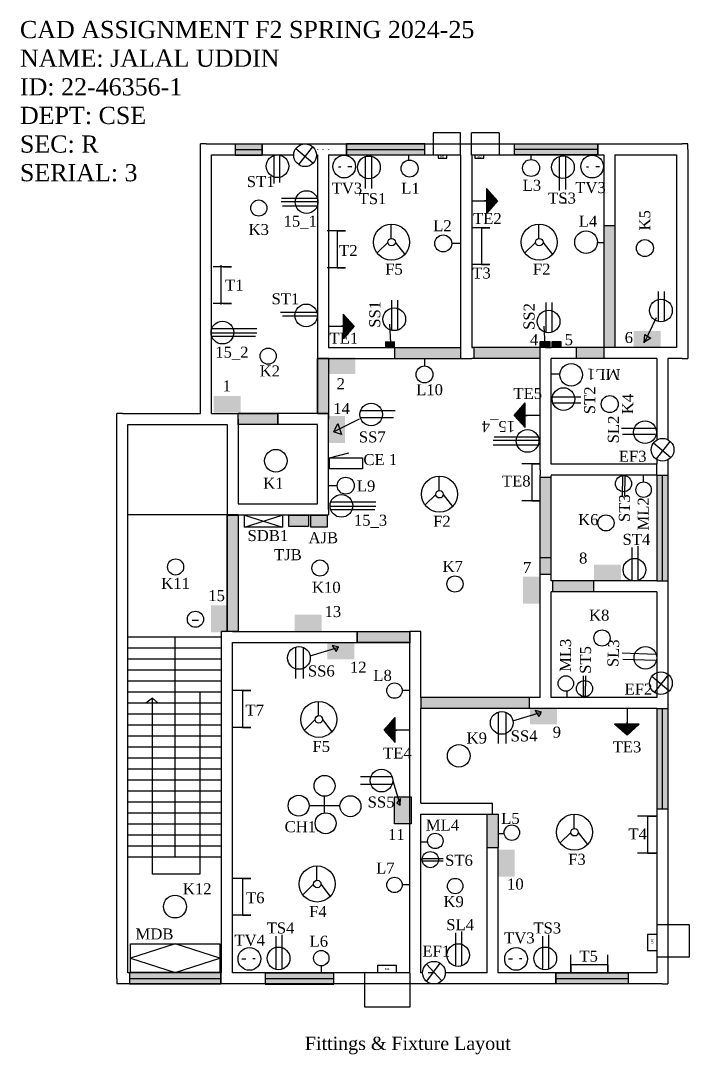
# Model space of a CAD drawing. Header units: inches. Extents: x 781 to 2287, y 288 to 1320.
# Drawn here: x 781 to 1388, y 345 to 1284 of the extents above; entities that cross this region are included whole.
import ezdxf

# ---------------------------------------------------------------- set-up
doc = ezdxf.new("R2010")
doc.units = ezdxf.units.IN
doc.header["$MEASUREMENT"] = 0
doc.linetypes.add('DASHED', pattern=[0.75, 0.5, -0.25])
doc.styles.get("Standard").update_dxf_attribs({"font": 'Arial.ttf'})

msp = doc.modelspace()

# ---------------------------------------------------------------- hatches: boundary and pattern name
h = msp.add_hatch(color=256)
h.set_gradient(color1=(38, 153, 0), color2=(38, 153, 0), tint=0.48)
h.paths.add_polyline_path([(976.03, 1171.83), (976.03, 1166.83), (1000.53, 1166.83), (1000.53, 1171.83)])
h = msp.add_hatch(color=256)
h.set_gradient(color1=(38, 153, 0), color2=(38, 153, 0), tint=0.48)
h.paths.add_polyline_path([(976.03, 1166.83), (976.03, 1161.83), (1000.53, 1161.83), (1000.53, 1166.83)])
h = msp.add_hatch(color=256)
h.set_gradient(color1=(0, 153, 0), color2=(0, 153, 0), tint=0.48)
h.paths.add_polyline_path([(1148.03, 1166.76), (1148.03, 1171.83), (1077.03, 1171.83), (1077.03, 1166.69)])
h = msp.add_hatch(color=256)
h.set_gradient(color1=(0, 153, 0), color2=(0, 153, 0), tint=0.48)
h.paths.add_polyline_path([(1148.03, 1161.83), (1148.03, 1166.76), (1077.03, 1166.69), (1077.03, 1161.83)])
h = msp.add_hatch(color=256)
h.set_gradient(color1=(0, 153, 0), color2=(0, 153, 0), tint=0.48)
h.paths.add_polyline_path([(1305.03, 1167.01), (1305.03, 1171.83), (1229.53, 1171.83), (1229.53, 1167.01)])
h = msp.add_hatch(color=256)
h.set_gradient(color1=(0, 153, 0), color2=(0, 153, 0), tint=0.48)
h.paths.add_polyline_path([(1305.03, 1162.19), (1305.03, 1167.01), (1229.53, 1167.01), (1229.53, 1162.19)])
h = msp.add_hatch(color=256)
h.set_gradient(color1=(51, 51, 51), color2=(133, 133, 133), one_color=1, tint=0.52)
h.paths.add_polyline_path([(1204.03, 1120.19), (1214.03, 1120.19), (1204.03, 1131.19)])
h = msp.add_hatch(color=256)
h.set_gradient(color1=(51, 51, 51), color2=(133, 133, 133), one_color=1, tint=0.52)
h.paths.add_polyline_path([(1214.03, 1120.19), (1204.03, 1120.19), (1204.03, 1108.69)])
h = msp.add_hatch(color=256)
h.set_gradient(color1=(153, 153, 0), color2=(153, 153, 0), tint=0.48)
h.paths.add_polyline_path([(1310.55, 1034.83), (1310.55, 986.83), (1320.55, 986.83), (1320.55, 1034.83), (1320.55, 1097.69), (1310.55, 1097.69)])
h = msp.add_hatch(color=256)
h.set_gradient(color1=(51, 51, 51), color2=(133, 133, 133), one_color=1, tint=0.52)
h.paths.add_polyline_path([(1074.03, 1006.19), (1084.03, 1006.19), (1074.03, 1017.19)])
h = msp.add_hatch(color=256)
h.set_gradient(color1=(51, 51, 51), color2=(133, 133, 133), one_color=1, tint=0.52)
h.paths.add_polyline_path([(1084.03, 1006.19), (1074.03, 1006.19), (1074.03, 994.69)])
h = msp.add_hatch(color=256)
h.set_gradient(color1=(173, 173, 173), color2=(122, 122, 122), one_color=1, tint=0.48)
h.paths.add_polyline_path([(1337.53, 1001.69), (1337.53, 986.69), (1362.03, 986.69), (1362.03, 1001.69)])
h = msp.add_hatch(color=256)
h.set_gradient(color1=(173, 173, 173), color2=(122, 122, 122), one_color=1, tint=0.48)
h.paths.add_polyline_path([(1112.03, 987.19), (1117.03, 987.19), (1121.01, 987.19), (1121.01, 992.54), (1112.03, 992.54)])
h = msp.add_hatch(color=256)
h.set_gradient(color1=(153, 153, 0), color2=(153, 153, 0), tint=0.48)
h.paths.add_polyline_path([(1180.55, 976.89), (1180.55, 986.89), (1120.55, 986.89), (1120.55, 976.89)])
h = msp.add_hatch(color=256)
h.set_gradient(color1=(153, 153, 0), color2=(153, 153, 0), tint=0.52)
h.paths.add_polyline_path([(1192.53, 986.83), (1192.53, 976.83), (1238.55, 976.83), (1252.55, 976.83), (1252.55, 986.83), (1238.55, 986.83)])
h = msp.add_hatch(color=256)
h.set_gradient(color1=(173, 173, 173), color2=(122, 122, 122), one_color=1, tint=0.48)
h.paths.add_polyline_path([(1252.55, 986.83), (1257.55, 986.83), (1261.53, 986.83), (1261.53, 992.19), (1252.55, 992.19)])
h = msp.add_hatch(color=256)
h.set_gradient(color1=(173, 173, 173), color2=(122, 122, 122), one_color=1, tint=0.48)
h.paths.add_polyline_path([(1271.53, 986.83), (1271.53, 992.19), (1263.53, 992.19), (1263.53, 986.83)])
h = msp.add_hatch(color=256)
h.set_gradient(color1=(153, 153, 0), color2=(153, 153, 0), tint=0.52)
h.paths.add_polyline_path([(1292.55, 986.83), (1285.53, 986.83), (1285.53, 976.83), (1292.55, 976.83), (1310.55, 976.83), (1310.55, 986.83)])
h = msp.add_hatch(color=256)
h.set_gradient(color1=(153, 153, 0), color2=(153, 153, 0), tint=0.48)
h.paths.add_polyline_path([(1050.55, 926.83), (1060.55, 926.83), (1060.55, 962.83), (1060.55, 976.89), (1050.55, 976.89), (1050.55, 962.83)])
h = msp.add_hatch(color=256)
h.set_gradient(color1=(173, 173, 173), color2=(122, 122, 122), one_color=1, tint=0.48)
h.paths.add_polyline_path([(1060.55, 977.83), (1060.55, 962.83), (1085.05, 962.83), (1085.05, 977.83)])
h = msp.add_hatch(color=256)
h.set_gradient(color1=(173, 173, 173), color2=(122, 122, 122), one_color=1, tint=0.48)
h.paths.add_polyline_path([(956.53, 942.69), (956.53, 927.69), (981.03, 927.69), (981.03, 942.69)])
h = msp.add_hatch(color=256)
h.set_gradient(color1=(51, 51, 51), color2=(133, 133, 133), one_color=1, tint=0.52)
h.paths.add_polyline_path([(1229.03, 925.19), (1239.03, 925.19), (1239.03, 936.69)])
h = msp.add_hatch(color=256)
h.set_gradient(color1=(153, 153, 0), color2=(153, 153, 0), tint=0.48)
h.paths.add_polyline_path([(978.55, 926.83), (978.55, 921.83), (978.55, 916.83), (1014.55, 916.83), (1014.55, 926.83)])
h = msp.add_hatch(color=256)
h.set_gradient(color1=(173, 173, 173), color2=(122, 122, 122), one_color=1, tint=0.48)
h.paths.add_polyline_path([(1075.53, 924.69), (1060.53, 924.69), (1060.53, 900.19), (1075.53, 900.19)])
h = msp.add_hatch(color=256)
h.set_gradient(color1=(51, 51, 51), color2=(133, 133, 133), one_color=1, tint=0.52)
h.paths.add_polyline_path([(1239.03, 925.19), (1229.03, 925.19), (1239.03, 914.19)])
h = msp.add_hatch(color=256)
h.set_gradient(color1=(153, 153, 0), color2=(153, 153, 0), tint=0.52)
h.paths.add_polyline_path([(1262.55, 822.83), (1262.55, 868.69), (1252.55, 868.69), (1252.55, 822.83), (1252.55, 780.69), (1262.55, 780.69)])
h = msp.add_hatch(color=256)
h.set_gradient(color1=(38, 153, 0), color2=(0, 153, 0), tint=0.52)
h.paths.add_polyline_path([(1358.55, 774.83), (1368.55, 774.83), (1368.55, 870.83), (1358.55, 870.83)])
h = msp.add_hatch(color=256)
h.set_gradient(color1=(153, 153, 0), color2=(153, 153, 0), tint=0.48)
h.paths.add_polyline_path([(968.55, 728.83), (973.55, 728.83), (978.55, 728.83), (978.55, 812.83), (978.55, 834.83), (968.55, 834.83), (968.55, 812.83)])
h = msp.add_hatch(color=256)
h.set_gradient(color1=(153, 153, 0), color2=(153, 153, 0), tint=0.48)
h.paths.add_polyline_path([(1042.53, 824.19), (1042.53, 834.69), (1024.53, 834.69), (1024.53, 824.19)])
h = msp.add_hatch(color=256)
h.set_gradient(color1=(0, 153, 0), color2=(0, 153, 0), tint=0.48)
h.paths.add_polyline_path([(1044.53, 823.69), (1059.53, 823.69), (1059.53, 834.69), (1044.53, 834.69)])
h = msp.add_hatch(color=256)
h.set_gradient(color1=(173, 173, 173), color2=(122, 122, 122), one_color=1, tint=0.48)
h.paths.add_polyline_path([(1301.53, 789.69), (1301.53, 774.69), (1326.03, 774.69), (1326.03, 789.69)])
h = msp.add_hatch(color=256)
h.set_gradient(color1=(173, 173, 173), color2=(122, 122, 122), one_color=1, tint=0.48)
h.paths.add_polyline_path([(1252.03, 778.69), (1237.03, 778.69), (1237.03, 754.19), (1252.03, 754.19)])
h = msp.add_hatch(color=256)
h.set_gradient(color1=(153, 153, 0), color2=(153, 153, 0), tint=0.52)
h.paths.add_polyline_path([(1292.55, 764.83), (1301.53, 764.83), (1301.53, 774.83), (1292.55, 774.83), (1264.03, 774.83), (1264.03, 764.83)])
h = msp.add_hatch(color=256)
h.set_gradient(color1=(173, 173, 173), color2=(122, 122, 122), one_color=1, tint=0.48)
h.paths.add_polyline_path([(969.03, 752.69), (954.03, 752.69), (954.03, 728.19), (969.03, 728.19)])
h = msp.add_hatch(color=256)
h.set_gradient(color1=(173, 173, 173), color2=(122, 122, 122), one_color=1, tint=0.48)
h.paths.add_polyline_path([(1030.03, 744.19), (1030.03, 729.19), (1054.53, 729.19), (1054.53, 744.19)])
h = msp.add_hatch(color=256)
h.set_gradient(color1=(153, 153, 0), color2=(153, 153, 0), tint=0.48)
h.paths.add_polyline_path([(1134.55, 718.83), (1134.53, 728.83), (1086.55, 728.83), (1086.55, 718.83)])
h = msp.add_hatch(color=256)
h.set_gradient(color1=(173, 173, 173), color2=(122, 122, 122), one_color=1, tint=0.48)
h.paths.add_polyline_path([(1059.53, 718.69), (1059.53, 703.69), (1084.03, 703.69), (1084.03, 718.69)])
h = msp.add_hatch(color=256)
h.set_gradient(color1=(153, 153, 0), color2=(153, 153, 0), tint=0.52)
h.paths.add_polyline_path([(1204.55, 658.83), (1243.03, 658.83), (1243.03, 668.83), (1204.55, 668.83), (1144.55, 668.83), (1144.55, 658.83)])
h = msp.add_hatch(color=256)
h.set_gradient(color1=(173, 173, 173), color2=(122, 122, 122), one_color=1, tint=0.48)
h.paths.add_polyline_path([(1243.53, 659.69), (1243.53, 644.69), (1268.03, 644.69), (1268.03, 659.69)])
h = msp.add_hatch(color=256)
h.set_gradient(color1=(76, 153, 0), color2=(38, 153, 0), tint=0.52)
h.paths.add_polyline_path([(1368.55, 658.83), (1358.55, 658.83), (1358.55, 567.83), (1368.55, 567.83)])
h = msp.add_hatch(color=256)
h.set_gradient(color1=(51, 51, 51), color2=(133, 133, 133), one_color=1, tint=0.52)
h.paths.add_polyline_path([(1111.03, 639.19), (1121.03, 639.19), (1121.03, 650.69)])
h = msp.add_hatch(color=256)
h.set_gradient(color1=(51, 51, 51), color2=(133, 133, 133), one_color=1, tint=0.52)
h.paths.add_polyline_path([(1121.03, 639.19), (1111.03, 639.19), (1121.03, 628.19)])
h = msp.add_hatch(color=256)
h.set_gradient(color1=(51, 51, 51), color2=(133, 133, 133), one_color=1, tint=0.52)
h.paths.add_polyline_path([(1331.53, 634.69), (1331.53, 644.69), (1320.03, 644.69)])
h = msp.add_hatch(color=256)
h.set_gradient(color1=(51, 51, 51), color2=(133, 133, 133), one_color=1, tint=0.52)
h.paths.add_polyline_path([(1331.53, 644.69), (1331.53, 634.69), (1342.53, 644.69)])
h = msp.add_hatch(color=256)
h.set_gradient(color1=(173, 173, 173), color2=(122, 122, 122), one_color=1, tint=0.48)
h.paths.add_polyline_path([(1135.53, 578.69), (1120.53, 578.69), (1120.53, 554.19), (1135.53, 554.19)])
h = msp.add_hatch(color=256)
h.set_gradient(color1=(153, 153, 0), color2=(153, 153, 0), tint=0.52)
h.paths.add_polyline_path([(1204.55, 532.83), (1214.55, 532.83), (1214.53, 562.83), (1209.55, 562.83), (1204.55, 562.83)])
h = msp.add_hatch(color=256)
h.set_gradient(color1=(173, 173, 173), color2=(122, 122, 122), one_color=1, tint=0.48)
h.paths.add_polyline_path([(1229.53, 530.69), (1214.53, 530.69), (1214.53, 506.19), (1229.53, 506.19)])
h = msp.add_hatch(color=256)
h.set_gradient(color1=(38, 153, 0), color2=(38, 153, 0), tint=0.48)
h.paths.add_polyline_path([(963.03, 413.83), (963.03, 418.83), (880.03, 418.83), (880.03, 413.83)])
h = msp.add_hatch(color=256)
h.set_gradient(color1=(38, 153, 0), color2=(38, 153, 0), tint=0.48)
h.paths.add_polyline_path([(880.03, 413.83), (880.03, 408.83), (963.03, 408.83), (963.03, 413.83)])
h = msp.add_hatch(color=256)
h.set_gradient(color1=(38, 153, 0), color2=(38, 153, 0), tint=0.48)
h.paths.add_polyline_path([(1003.03, 418.69), (1003.03, 408.83), (1065.53, 408.83), (1065.53, 418.69)])
h = msp.add_hatch(color=256)
h.set_gradient(color1=(76, 153, 0), color2=(38, 153, 0), tint=0.52)
h.paths.add_polyline_path([(1267.03, 418.83), (1267.03, 408.83), (1332.53, 408.83), (1332.53, 418.83)])

# ---------------------------------------------------------------- linework, layer by layer
at = {"linetype": 'DASHED'}
for p, q in [((1180.53, 1181.69), (1155.53, 1181.69)), ((1155.53, 1181.69), (1155.53, 1161.69)), ((1180.53, 1161.69), (1180.53, 1181.69)), ((1190.53, 1161.69), (1190.53, 1181.69)), ((1215.53, 1181.69), (1190.53, 1181.69)), ((1215.53, 1181.69), (1215.53, 1161.69)), ((1050.55, 1166.89), (1050.55, 1166.83)), ((1055.55, 1166.89), (1055.55, 1166.83)), ((1060.55, 1166.89), (1060.55, 1166.83)), ((1060.55, 1161.83), (1060.55, 986.89)), ((868.55, 839.83), (868.55, 921.83)), ((1363.55, 875.83), (1363.55, 875.83)), ((1086.55, 728.83), (1086.55, 718.83)), ((1144.55, 668.83), (1144.55, 723.83)), ((1144.55, 572.83), (1144.55, 658.83)), ((1358.53, 462.69), (1388.03, 462.69)), ((1388.03, 462.69), (1388.03, 433.19)), ((1388.03, 433.19), (1358.53, 433.19)), ((1093.53, 387.69), (1093.53, 418.69)), ((1134.53, 418.69), (1134.53, 387.69)), ((1134.53, 387.69), (1093.53, 387.69))]:
    msp.add_line(p, q, dxfattribs=at)
for p, q in [((944.55, 1166.83), (944.55, 1171.83)), ((949.55, 1171.83), (944.55, 1171.83)), ((944.55, 926.83), (944.55, 1166.83)), ((949.55, 1171.83), (973.55, 1171.83)), ((973.55, 1171.83), (1055.55, 1171.83)), ((976.03, 1171.83), (976.03, 1161.83)), ((976.03, 1171.83), (976.03, 1161.83)), ((976.03, 1166.83), (1000.53, 1166.83)), ((976.03, 1166.83), (1000.53, 1166.83)), ((1000.53, 1172.19), (1000.53, 1162.19)), ((1000.53, 1162.19), (1000.53, 1171.83)), ((1031.03, 1167.69), (1046.53, 1154.69)), ((1046.03, 1169.19), (1033.53, 1153.19)), ((1055.55, 1171.83), (1185.55, 1171.83)), ((1077.03, 1161.69), (1077.03, 1171.83)), ((1148.03, 1171.83), (1077.03, 1171.83)), ((1077.03, 1171.83), (1077.03, 1161.69)), ((1077.03, 1166.69), (1148.03, 1166.76)), ((1077.03, 1166.69), (1148.03, 1166.76)), ((1148.03, 1161.83), (1148.03, 1171.83)), ((1148.03, 1166.76), (1148.03, 1171.83)), ((1148.03, 1161.83), (1148.03, 1171.83)), ((1185.55, 1171.83), (1315.55, 1171.83)), ((1229.53, 1162.19), (1229.53, 1171.83)), ((1229.53, 1167.01), (1305.03, 1167.01)), ((1229.53, 1167.01), (1305.03, 1167.01)), ((1229.53, 1162.19), (1229.53, 1167.01)), ((1305.03, 1171.83), (1305.03, 1162.19)), ((1305.03, 1162.19), (1305.03, 1171.83)), ((1315.55, 1171.83), (1381.55, 1171.83)), ((1386.55, 1171.83), (1381.55, 1171.83)), ((1386.55, 1166.83), (1386.55, 1171.83)), ((1386.55, 1166.83), (1386.55, 981.83)), ((954.55, 1161.83), (973.55, 1161.83)), ((954.55, 926.83), (954.55, 1161.83)), ((973.55, 1161.83), (1029.04, 1161.83)), ((976.03, 1161.69), (1000.53, 1161.69)), ((1011.03, 1161.69), (1011.03, 1135.69)), ((1016.03, 1161.69), (1016.03, 1136.69)), ((1049.63, 1161.83), (1050.55, 1161.83)), ((1050.55, 1161.83), (1050.55, 962.83)), ((1050.55, 1161.83), (1050.55, 981.89)), ((1060.55, 1161.83), (1180.55, 1161.83)), ((1060.55, 1161.83), (1060.55, 986.89)), ((1077.03, 1161.69), (1148.03, 1161.83)), ((1094.03, 1160.69), (1094.03, 1131.19)), ((1099.53, 1160.19), (1099.53, 1131.19)), ((1133.53, 1157.19), (1133.53, 1161.69)), ((1160.03, 1161.69), (1160.03, 1158.69)), ((1160.03, 1158.69), (1168.03, 1158.69)), ((1168.03, 1158.69), (1168.03, 1161.69)), ((1180.55, 1161.83), (1180.55, 976.83)), ((1190.55, 1161.83), (1310.55, 1161.83)), ((1190.55, 1161.83), (1190.55, 986.83)), ((1193.53, 1161.79), (1193.53, 1158.79)), ((1193.53, 1158.79), (1201.53, 1158.79)), ((1201.53, 1158.79), (1201.53, 1161.79)), ((1229.53, 1162.19), (1305.03, 1162.19)), ((1244.53, 1157.69), (1244.53, 1162.19)), ((1270.08, 1159.86), (1270.08, 1129.36)), ((1275.58, 1159.86), (1275.58, 1130.36)), ((1310.55, 1161.83), (1310.55, 1034.83)), ((1320.55, 1161.83), (1376.55, 1161.83)), ((1320.55, 1161.83), (1320.55, 1034.83)), ((1376.55, 1161.83), (1376.55, 986.83)), ((1069.68, 1150.98), (1071.68, 1150.98)), ((1081.68, 1150.98), (1078.18, 1150.98)), ((1294.68, 1150.96), (1296.68, 1150.96)), ((1306.68, 1150.96), (1303.18, 1150.96)), ((1214.03, 1120.19), (1204.03, 1131.19)), ((1204.03, 1131.19), (1204.03, 1108.69)), ((1050.55, 1119.29), (1017.53, 1119.29)), ((1050.55, 1122.29), (1018.03, 1122.29)), ((1190.53, 1120.19), (1214.03, 1120.19)), ((1214.03, 1120.19), (1202.28, 1120.19)), ((1214.03, 1120.19), (1204.03, 1108.69)), ((1271.7, 1118.11), (1276.7, 1118.11)), ((1050.55, 1115.29), (1019.03, 1115.29)), ((1117.51, 1085.64), (1117.51, 1098.65)), ((1251.51, 1085.64), (1251.51, 1098.65)), ((1076.03, 1092.69), (1059.53, 1092.69)), ((1068.53, 1092.69), (1068.53, 1059.19)), ((1068.53, 1092.69), (1076.03, 1092.69)), ((1207.03, 1095.69), (1190.53, 1095.69)), ((1199.53, 1095.69), (1199.53, 1062.19)), ((1199.53, 1095.69), (1207.03, 1095.69)), ((1310.53, 1097.69), (1320.55, 1097.69)), ((1114.63, 1082.39), (1104.87, 1072.82)), ((1121.14, 1082.39), (1129.76, 1071.29)), ((1173.03, 1081.69), (1181.03, 1081.69)), ((1248.63, 1082.39), (1238.87, 1072.82)), ((1255.14, 1082.39), (1263.76, 1071.29)), ((1304.03, 1082.19), (1311.03, 1082.19)), ((963.03, 1061.69), (963.03, 1025.94)), ((1207.03, 1062.19), (1190.53, 1062.19)), ((1199.53, 1062.19), (1199.53, 1062.19)), ((1199.53, 1062.19), (1207.03, 1062.19)), ((972.53, 1060.19), (956.03, 1060.19)), ((965.03, 1060.19), (972.53, 1060.19)), ((1076.03, 1059.19), (1059.53, 1059.19)), ((1068.53, 1059.19), (1068.53, 1059.19)), ((1068.53, 1059.19), (1076.03, 1059.19)), ((1310.55, 1034.83), (1310.55, 986.83)), ((1310.55, 1034.83), (1310.55, 986.83)), ((1320.55, 1034.83), (1320.55, 986.83)), ((1320.55, 1034.83), (1320.55, 986.83)), ((1360.13, 1010.42), (1360.13, 1037.79)), ((1365.63, 1011.29), (1365.63, 1037.79)), ((972.53, 1026.69), (956.03, 1026.69)), ((965.03, 1026.69), (965.03, 1026.69)), ((965.03, 1026.69), (972.53, 1026.69)), ((1118.13, 1002.42), (1118.13, 1029.79)), ((1123.63, 1003.29), (1123.63, 1029.79)), ((1258.13, 1000.42), (1258.13, 1027.79)), ((1263.63, 1001.29), (1263.63, 1027.79)), ((1049.55, 1018.69), (1017.03, 1018.69)), ((1050.55, 1015.19), (1019.03, 1015.19)), ((1084.03, 1006.19), (1074.03, 1017.19)), ((1074.03, 1017.19), (1074.03, 994.69)), ((1060.53, 1006.19), (1084.03, 1006.19)), ((1084.03, 1006.19), (1072.28, 1006.19)), ((1084.03, 1006.19), (1074.03, 994.69)), ((1116.03, 1008.19), (1117.03, 991.19)), ((1256.03, 1006.19), (1257.03, 989.19)), ((1358.03, 1013.69), (1347.03, 991.19)), ((954.53, 1004.08), (995.53, 1004.08)), ((954.53, 1000.08), (995.53, 1000.08)), ((954.53, 997.08), (994.53, 997.08)), ((1347.03, 991.19), (1347.53, 998.69)), ((1347.53, 998.69), (1353.03, 995.19)), ((1060.55, 986.89), (1120.55, 986.89)), ((1119.03, 990.69), (1115.03, 990.69)), ((1115.03, 990.69), (1117.03, 988.69)), ((1117.03, 991.19), (1117.03, 988.69)), ((1117.03, 988.69), (1119.03, 990.69)), ((1120.55, 986.89), (1120.55, 976.89)), ((1120.55, 986.89), (1180.55, 986.89)), ((1190.55, 986.89), (1191.53, 986.89)), ((1238.55, 986.83), (1190.55, 986.83)), ((1192.53, 986.83), (1192.53, 976.83)), ((1257.55, 986.83), (1238.55, 986.83)), ((1252.55, 986.83), (1252.55, 992.19)), ((1252.55, 992.19), (1261.53, 992.19)), ((1252.55, 976.83), (1252.55, 986.83)), ((1258.03, 991.19), (1255.03, 991.19)), ((1255.03, 991.19), (1257.03, 989.19)), ((1257.03, 989.19), (1258.03, 991.19)), ((1257.55, 986.83), (1262.55, 986.83)), ((1261.53, 992.19), (1261.53, 986.83)), ((1292.55, 986.83), (1262.55, 986.83)), ((1263.53, 986.83), (1263.53, 992.19)), ((1263.53, 992.19), (1271.53, 992.19)), ((1265.53, 986.83), (1265.53, 986.69)), ((1271.53, 992.19), (1271.53, 986.83)), ((1285.53, 976.83), (1285.53, 986.83)), ((1363.55, 986.83), (1292.55, 986.83)), ((1310.55, 986.83), (1310.55, 976.69)), ((1353.03, 995.19), (1347.03, 991.69)), ((1376.55, 986.83), (1363.55, 986.83)), ((1060.55, 976.89), (1050.53, 976.89)), ((1050.53, 976.89), (1060.55, 976.89)), ((1050.55, 926.83), (1050.53, 976.89)), ((1060.55, 976.89), (1060.55, 962.83)), ((1060.55, 976.89), (1120.55, 976.89)), ((1060.55, 976.89), (1060.55, 926.83)), ((1120.55, 976.89), (1180.55, 976.89)), ((1148.03, 970.19), (1148.03, 977.19)), ((1180.55, 976.83), (1190.55, 976.83)), ((1238.55, 976.83), (1190.55, 976.83)), ((1252.55, 976.83), (1238.55, 976.83)), ((1252.55, 875.83), (1252.55, 976.83)), ((1292.55, 976.83), (1262.53, 976.83)), ((1262.55, 880.83), (1262.55, 976.83)), ((1358.55, 976.83), (1292.55, 976.83)), ((1358.55, 976.83), (1358.55, 902.83)), ((1381.55, 976.83), (1368.55, 976.83)), ((1368.55, 976.83), (1368.55, 903.14)), ((1381.55, 976.83), (1386.55, 976.83)), ((1386.55, 981.83), (1386.55, 976.83)), ((1050.55, 962.83), (1050.55, 926.83)), ((1060.55, 962.83), (1060.55, 921.83)), ((1270.53, 962.69), (1262.53, 962.69)), ((1264.63, 942.19), (1289.53, 942.19)), ((1089.53, 929.69), (1121.03, 929.69)), ((1229.03, 925.19), (1239.03, 936.69)), ((1239.03, 914.19), (1239.03, 936.69)), ((1264.63, 936.69), (1289.53, 936.69)), ((868.55, 921.83), (868.55, 926.83)), ((873.55, 926.83), (868.55, 926.83)), ((868.55, 839.83), (868.55, 921.83)), ((873.55, 926.83), (944.55, 926.83)), ((954.55, 926.83), (973.55, 926.83)), ((973.55, 926.83), (978.55, 926.83)), ((978.53, 916.83), (978.55, 926.83)), ((978.55, 921.83), (978.55, 926.83)), ((1014.55, 926.83), (978.55, 926.83)), ((978.55, 926.83), (1014.55, 926.83)), ((978.55, 921.83), (978.55, 844.83)), ((1050.55, 926.83), (1014.55, 926.83)), ((1014.55, 916.83), (1014.55, 926.83)), ((1014.55, 926.83), (1014.55, 916.83)), ((1050.55, 926.83), (1060.55, 926.83)), ((1060.55, 926.83), (1050.55, 926.83)), ((1060.55, 921.83), (1060.55, 926.83)), ((1060.55, 839.83), (1060.55, 921.83)), ((1088.53, 921.69), (1065.53, 910.19)), ((1089.53, 923.19), (1119.53, 923.19)), ((1252.53, 925.19), (1229.03, 925.19)), ((1229.03, 925.19), (1240.78, 925.19)), ((1229.03, 925.19), (1239.03, 914.19)), ((878.55, 839.83), (878.55, 916.83)), ((878.55, 916.83), (949.55, 916.83)), ((949.55, 916.83), (968.55, 916.83)), ((968.55, 916.83), (968.55, 812.83)), ((1014.55, 916.83), (978.53, 916.83)), ((1014.55, 916.83), (978.53, 916.83)), ((1050.55, 916.83), (1014.55, 916.83)), ((1050.55, 844.83), (1050.55, 916.83)), ((1065.53, 910.19), (1069.03, 917.69)), ((1069.03, 917.69), (1072.53, 907.69)), ((1357.03, 913.29), (1326.53, 913.29)), ((1072.53, 907.69), (1065.03, 910.19)), ((1251.05, 902.29), (1210.05, 902.29)), ((1251.05, 905.29), (1211.05, 905.29)), ((1357.03, 907.79), (1327.53, 907.79)), ((1370.53, 901.69), (1358.03, 885.69)), ((1251.05, 898.29), (1210.05, 898.29)), ((1355.53, 900.19), (1371.03, 887.19)), ((1061.53, 886.69), (1079.03, 891.19)), ((1358.55, 886.35), (1358.55, 880.83)), ((1368.55, 884.83), (1368.55, 875.83)), ((1252.53, 881.19), (1236.03, 881.19)), ((1245.03, 881.19), (1245.03, 847.69)), ((1245.03, 881.19), (1252.53, 881.19)), ((1252.55, 875.83), (1252.55, 870.83)), ((1358.55, 880.83), (1262.55, 880.83)), ((1358.53, 871.19), (1358.53, 880.69)), ((1368.55, 875.83), (1368.55, 769.83)), ((1161.01, 856.64), (1161.01, 869.65)), ((1252.55, 822.83), (1252.55, 870.83)), ((1262.53, 868.69), (1252.55, 868.69)), ((1358.55, 870.83), (1262.53, 870.83)), ((1262.55, 822.83), (1262.55, 870.69)), ((1327.41, 870.2), (1327.24, 851.7)), ((1329.41, 870.18), (1329.24, 851.69)), ((1346.53, 864.69), (1346.53, 870.69)), ((1358.55, 870.83), (1358.55, 774.83)), ((1358.55, 870.83), (1368.53, 870.83)), ((1363.54, 870.83), (1363.54, 774.83)), ((1068.53, 861.19), (1060.53, 861.19)), ((1062.53, 846.69), (1103.53, 846.69)), ((1158.13, 853.39), (1148.37, 843.82)), ((1164.64, 853.39), (1173.26, 842.29)), ((1252.53, 847.69), (1236.03, 847.69)), ((1245.03, 847.69), (1245.03, 847.69)), ((1245.03, 847.69), (1252.53, 847.69)), ((868.55, 723.83), (868.55, 839.83)), ((878.55, 723.83), (878.55, 839.83)), ((978.55, 844.83), (1050.55, 844.83)), ((1060.55, 839.83), (1060.52, 834.83)), ((1062.53, 842.69), (1103.53, 842.69)), ((1062.53, 839.69), (1102.53, 839.69)), ((978.55, 834.83), (878.53, 834.83)), ((968.55, 728.83), (968.55, 834.69)), ((968.55, 834.69), (978.53, 834.69)), ((978.55, 834.83), (1055.55, 834.83)), ((978.55, 834.83), (978.55, 812.83)), ((978.55, 834.83), (978.55, 728.83)), ((984.53, 834.69), (1019.03, 823.69)), ((984.53, 823.69), (1018.53, 834.69)), ((1055.55, 834.83), (1060.52, 834.83)), ((1252.55, 668.83), (1252.55, 822.83)), ((1262.55, 774.83), (1262.55, 822.83)), ((968.55, 812.83), (968.55, 728.83)), ((978.55, 812.83), (978.55, 728.83)), ((1336.06, 775.79), (1336.06, 805.29)), ((1341.56, 775.79), (1341.56, 806.29)), ((1262.53, 795.69), (1252.53, 795.69)), ((1262.53, 780.69), (1252.53, 780.69)), ((1292.55, 774.83), (1262.55, 774.83)), ((1264.03, 774.83), (1264.03, 764.83)), ((1358.55, 774.83), (1292.55, 774.83)), ((1301.53, 764.83), (1301.53, 774.83)), ((1358.55, 774.83), (1368.53, 774.83)), ((1262.55, 668.83), (1262.55, 764.83)), ((1292.55, 764.83), (1262.55, 764.83)), ((1358.55, 764.83), (1292.55, 764.83)), ((1358.55, 764.83), (1358.55, 668.83)), ((1368.55, 769.83), (1368.55, 663.83)), ((937.03, 739.19), (942.53, 739.19)), ((868.55, 413.83), (868.55, 723.83)), ((878.55, 418.83), (878.55, 723.83)), ((963.55, 723.83), (878.55, 723.83)), ((878.55, 723.83), (878.55, 723.83)), ((878.55, 723.83), (878.55, 723.83)), ((878.55, 723.83), (878.55, 723.83)), ((921.05, 723.83), (921.05, 523.83)), ((973.55, 728.83), (963.55, 728.83)), ((963.55, 723.83), (963.55, 728.83)), ((963.55, 418.83), (963.55, 723.83)), ((978.55, 728.83), (968.55, 728.83)), ((973.55, 728.83), (1086.55, 728.83)), ((1086.55, 728.83), (1134.53, 728.83)), ((1086.55, 728.83), (1134.53, 728.83)), ((1086.55, 718.83), (1086.55, 728.83)), ((1144.55, 728.83), (1134.53, 728.83)), ((1134.55, 718.83), (1134.53, 728.83)), ((1134.53, 728.83), (1134.55, 718.83)), ((1144.55, 723.83), (1144.55, 728.83)), ((963.55, 713.83), (878.55, 713.83)), ((973.55, 418.83), (973.55, 718.83)), ((973.55, 718.83), (1086.55, 718.83)), ((1030.53, 714.69), (1030.53, 686.19)), ((1037.53, 714.69), (1037.53, 686.19)), ((1044.03, 706.69), (1070.03, 714.69)), ((1070.03, 714.69), (1064.03, 716.19)), ((1064.03, 716.19), (1067.53, 710.69)), ((1067.53, 710.69), (1069.53, 713.69)), ((1086.55, 718.83), (1135.03, 718.83)), ((1134.55, 718.83), (1086.55, 718.83)), ((1134.55, 418.83), (1134.55, 718.83)), ((1357.51, 707.94), (1327.03, 709.09)), ((963.55, 703.83), (878.55, 703.83)), ((1357.3, 702.44), (1327.82, 703.55)), ((963.55, 693.83), (878.55, 693.83)), ((1291.89, 670.05), (1292.06, 688.55)), ((1293.89, 670.03), (1294.06, 688.53)), ((1354.03, 688.19), (1369.53, 675.19)), ((1369.03, 689.69), (1356.53, 673.69)), ((963.55, 683.83), (878.55, 683.83)), ((963.55, 673.83), (878.55, 673.83)), ((900.78, 668.37), (894.9, 663.8)), ((900.8, 508.46), (900.8, 668.49)), ((900.85, 668.44), (906.04, 663.8)), ((943.98, 673.83), (943.98, 508.46)), ((990.03, 675.19), (973.53, 675.19)), ((982.53, 675.19), (982.53, 641.69)), ((982.53, 675.19), (990.03, 675.19)), ((1127.03, 675.69), (1134.55, 675.69)), ((1204.55, 668.83), (1144.53, 668.83)), ((1144.55, 668.83), (1144.55, 658.83)), ((1252.55, 668.83), (1204.55, 668.83)), ((1243.03, 658.83), (1243.03, 668.83)), ((1358.55, 668.83), (1262.55, 668.83)), ((1276.93, 674.68), (1276.88, 668.69)), ((963.55, 663.83), (878.55, 663.83)), ((1051.51, 652.13), (1051.51, 665.14)), ((1204.55, 658.83), (1144.53, 658.83)), ((1358.55, 658.83), (1204.55, 658.83)), ((1331.53, 658.83), (1331.53, 634.69)), ((1358.55, 658.83), (1358.55, 567.83)), ((1358.55, 658.83), (1368.55, 658.83)), ((1363.55, 658.83), (1363.55, 567.83)), ((1368.55, 663.83), (1368.55, 567.83)), ((963.55, 653.83), (878.55, 653.83)), ((1048.63, 648.88), (1038.87, 639.31)), ((1055.14, 648.88), (1063.76, 637.78)), ((1111.03, 639.19), (1121.03, 650.69)), ((1121.03, 628.19), (1121.03, 650.69)), ((1214.53, 655.69), (1214.53, 627.19)), ((1221.53, 655.69), (1221.53, 627.19)), ((1228.03, 647.69), (1254.03, 655.69)), ((1254.03, 655.69), (1248.03, 657.19)), ((1248.03, 657.19), (1251.53, 651.69)), ((1251.53, 651.69), (1253.53, 654.69)), ((963.55, 643.83), (878.55, 643.83)), ((990.03, 641.69), (973.53, 641.69)), ((982.53, 641.69), (982.53, 641.69)), ((982.53, 641.69), (990.03, 641.69)), ((1134.53, 639.19), (1111.03, 639.19)), ((1111.03, 639.19), (1122.78, 639.19)), ((1111.03, 639.19), (1121.03, 628.19)), ((1331.53, 634.69), (1320.03, 644.69)), ((1342.53, 644.69), (1320.03, 644.69)), ((1331.53, 634.69), (1331.53, 646.44)), ((1331.53, 634.69), (1342.53, 644.69)), ((963.55, 633.83), (878.55, 633.83)), ((963.55, 623.83), (878.55, 623.83)), ((963.55, 613.83), (878.55, 613.83)), ((963.55, 603.83), (878.55, 603.83)), ((963.55, 593.83), (878.55, 593.83)), ((1118.53, 596.79), (1089.53, 596.79)), ((1119.03, 593.19), (1125.53, 571.19)), ((963.55, 583.83), (878.55, 583.83)), ((1118.53, 589.79), (1089.53, 589.79)), ((963.55, 573.83), (878.55, 573.83)), ((1057.03, 570.69), (1057.03, 579.19)), ((1057.03, 570.69), (1057.03, 579.19)), ((1057.03, 570.69), (1057.03, 579.19)), ((1057.03, 564.13), (1057.03, 579.19)), ((1126.03, 577.19), (1122.53, 573.19)), ((1122.53, 573.19), (1125.53, 571.19)), ((1125.53, 571.19), (1126.03, 577.19)), ((1144.55, 572.83), (1209.55, 572.83)), ((1209.55, 562.83), (1209.55, 572.83)), ((963.55, 563.83), (878.55, 563.83)), ((1057.03, 570.69), (1043.03, 570.69)), ((1054.05, 571.33), (1054.05, 571.33)), ((1071.05, 570.69), (1057.03, 570.69)), ((1358.55, 567.83), (1358.55, 418.83)), ((1358.55, 567.83), (1368.55, 567.83)), ((1368.55, 567.83), (1368.55, 413.83)), ((1144.55, 562.83), (1209.55, 562.83)), ((1144.55, 418.83), (1144.55, 562.83)), ((1204.55, 532.83), (1204.55, 562.83)), ((1209.55, 562.83), (1214.53, 562.83)), ((1209.55, 562.83), (1209.55, 562.83)), ((1214.53, 562.83), (1214.55, 532.83)), ((1283.51, 549.64), (1283.51, 562.65)), ((1358.53, 561.19), (1341.03, 561.19)), ((1350.03, 561.19), (1350.03, 527.69)), ((1350.03, 561.19), (1357.53, 561.19)), ((963.55, 553.83), (878.55, 553.83)), ((1220.1, 545.19), (1214.53, 545.19)), ((1280.63, 546.39), (1270.87, 536.82)), ((1287.14, 546.39), (1295.76, 535.29)), ((963.55, 543.83), (878.55, 543.83)), ((1150.53, 537.69), (1144.53, 537.69)), ((963.55, 533.83), (878.55, 533.83)), ((1204.55, 418.83), (1204.55, 532.83)), ((1204.55, 532.83), (1214.55, 532.83)), ((1214.55, 418.83), (1214.55, 532.83)), ((1358.53, 527.69), (1341.03, 527.69)), ((1350.03, 527.69), (1350.03, 527.69)), ((1350.03, 527.69), (1357.53, 527.69)), ((963.55, 523.83), (878.55, 523.83)), ((1146.03, 522.69), (1164.53, 522.69)), ((1146.03, 520.69), (1164.53, 520.69)), ((943.98, 508.46), (900.8, 508.46)), ((1050.01, 502.63), (1050.01, 515.64)), ((990.03, 504.69), (973.53, 504.69)), ((982.53, 504.69), (982.53, 471.19)), ((982.53, 504.69), (990.03, 504.69)), ((1047.13, 499.38), (1037.37, 489.81)), ((1053.64, 499.38), (1062.26, 488.28)), ((1127.53, 499.19), (1134.53, 499.19)), ((990.03, 471.19), (973.53, 471.19)), ((982.53, 471.19), (982.53, 471.19)), ((982.53, 471.19), (990.03, 471.19)), ((1013.13, 422.79), (1013.13, 452.29)), ((1018.63, 422.79), (1018.63, 453.29)), ((1176.09, 425.79), (1176.09, 455.29)), ((1181.59, 425.79), (1181.59, 456.29)), ((1255.13, 422.79), (1255.13, 452.29)), ((1260.63, 422.79), (1260.63, 453.29)), ((1358.53, 453.69), (1350.03, 453.69)), ((1350.03, 453.69), (1350.03, 439.19)), ((921.53, 445.19), (881.03, 432.19)), ((962.03, 432.19), (921.53, 445.19)), ((881.03, 432.19), (921.53, 419.19)), ((921.53, 419.19), (962.03, 432.19)), ((1280.53, 418.69), (1280.53, 435.19)), ((1314.03, 418.69), (1314.03, 435.19)), ((1350.03, 439.19), (1358.53, 439.19)), ((982.03, 431.69), (985.53, 431.69)), ((994.03, 431.69), (992.03, 431.69)), ((1054.03, 425.19), (1054.03, 418.69)), ((1105.53, 418.69), (1105.53, 425.69)), ((1105.53, 425.69), (1122.03, 425.69)), ((1122.03, 425.69), (1122.03, 418.69)), ((1161.72, 427.77), (1149.48, 411.29)), ((1149.53, 426.69), (1163.53, 411.69)), ((1224.03, 431.69), (1227.53, 431.69)), ((1236.03, 431.69), (1234.03, 431.69)), ((1314.03, 426.19), (1280.53, 426.19)), ((1280.53, 426.19), (1280.53, 426.19)), ((1280.53, 426.19), (1280.53, 418.69)), ((1314.03, 426.19), (1314.03, 418.69)), ((868.55, 413.83), (868.55, 408.83)), ((963.55, 418.83), (878.55, 418.83)), ((880.03, 418.83), (880.03, 408.83)), ((880.03, 418.83), (880.03, 408.83)), ((963.03, 418.83), (880.03, 418.83)), ((880.03, 413.83), (963.03, 413.83)), ((880.03, 413.83), (963.03, 413.83)), ((963.03, 418.83), (963.03, 408.83)), ((963.03, 408.83), (963.03, 418.83)), ((1134.55, 418.83), (973.55, 418.83)), ((1003.03, 418.69), (1003.03, 408.69)), ((1065.53, 418.69), (1003.03, 418.69)), ((1003.03, 418.69), (1003.03, 408.69)), ((1065.53, 418.69), (1003.03, 418.69)), ((1003.03, 413.69), (1065.53, 413.69)), ((1065.53, 408.69), (1065.53, 418.69)), ((1065.53, 408.69), (1065.53, 418.69)), ((1146.03, 418.83), (1144.55, 418.83)), ((1156.86, 418.83), (1151.04, 418.83)), ((1204.55, 418.83), (1166.63, 418.83)), ((1358.55, 418.83), (1214.55, 418.83)), ((1267.03, 418.83), (1267.03, 408.83)), ((1267.03, 418.83), (1332.53, 418.83)), ((1267.03, 408.83), (1267.03, 418.83)), ((1267.03, 413.83), (1332.53, 413.83)), ((1332.53, 418.83), (1332.53, 408.83)), ((1332.53, 418.83), (1332.53, 408.83)), ((1368.55, 413.83), (1368.55, 408.83)), ((873.55, 408.83), (868.55, 408.83)), ((973.55, 408.83), (873.55, 408.83)), ((880.03, 408.83), (963.03, 408.83)), ((1139.55, 408.83), (973.55, 408.83)), ((1003.03, 408.69), (1065.53, 408.69)), ((1003.03, 408.69), (1065.53, 408.69)), ((1209.55, 408.83), (1139.55, 408.83)), ((1363.55, 408.83), (1209.55, 408.83)), ((1332.53, 408.83), (1267.03, 408.83)), ((1363.55, 408.83), (1368.55, 408.83))]:
    msp.add_line(p, q)
for points in [[(1061.53, 886.69), (1091.53, 886.69), (1091.53, 876.69), (1061.53, 876.69)], [(984.53, 834.83), (1019.03, 834.83), (1019.03, 823.69), (984.53, 823.69)], [(1024.53, 834.69), (1042.53, 834.69), (1042.53, 824.19), (1024.53, 824.19)], [(1044.53, 834.69), (1059.53, 834.69), (1059.53, 823.69), (1044.53, 823.69)], [(1120.53, 578.69), (1135.53, 578.69), (1135.53, 554.19), (1120.53, 554.19)], [(881.03, 445.19), (962.03, 445.19), (962.03, 419.19), (881.03, 419.19)]]:
    msp.add_lwpolyline(points, close=True)
for centre, radius in [((1039.33, 1161.49), 10.3), ((1014.33, 1151.49), 10.3), ((1074.88, 1151.18), 10.3), ((1097.33, 1150.49), 10.3), ((1134.23, 1149.38), 7.7), ((1244.43, 1149.88), 7.7), ((1273.38, 1150.66), 10.3), ((1299.88, 1151.16), 10.3), ((1040.75, 1118.99), 10.3), ((997.37, 1113.52), 7.33), ((1117.9, 1082.56), 16.37), ((1251.9, 1082.56), 16.37), ((1294.33, 1082.49), 10.3), ((1117.9, 1082.56), 3.39), ((1164.73, 1081.38), 7.7), ((1251.9, 1082.56), 3.39), ((1347.73, 1077.19), 7.7), ((1040.33, 1015.99), 10.3), ((1362.33, 1020.49), 10.3), ((1120.33, 1012.49), 10.3), ((1260.33, 1010.49), 10.3), ((964.33, 1000.38), 10.3), ((1005.87, 979.02), 7.33), ((1147.73, 962.38), 7.7), ((1280.83, 961.99), 10.3), ((1273.83, 939.99), 10.3), ((1315.83, 935.49), 7.7), ((1099.33, 925.99), 10.3), ((1347.83, 909.99), 10.3), ((1241.25, 901.99), 10.3), ((1363.83, 893.99), 10.3), ((1012.83, 883.99), 10.3), ((1076.23, 861.38), 7.7), ((1161.4, 853.56), 16.37), ((1328.35, 863.19), 7.32), ((1346.53, 857.69), 7), ((1161.4, 853.56), 3.39), ((1072.33, 842.99), 10.3), ((1312.37, 827.52), 7.33), ((921.87, 787.52), 7.33), ((1052.87, 786.52), 7.33), ((1338.26, 784.99), 10.3), ((1175.37, 772.02), 7.33), ((939.87, 740.02), 7.33), ((1308.83, 722.99), 7.33), ((1033.83, 704.88), 10.3), ((1348.19, 704.99), 10.3), ((1276, 681.69), 7), ((1362.33, 681.99), 10.3), ((1120.53, 675.19), 7), ((1292.96, 677.04), 7.32), ((1051.9, 649.06), 16.37), ((1051.9, 649.06), 3.39), ((1217.83, 645.88), 10.3), ((1178.83, 615.99), 10.3), ((1108.73, 593.49), 10.3), ((1057.03, 588.69), 9.5), ((1033.53, 570.69), 9.5), ((1080.53, 570.19), 9.5), ((1058.03, 554.69), 9.5), ((1283.9, 546.56), 16.37), ((1157.53, 538.69), 7), ((1227.03, 546.19), 7), ((1283.9, 546.56), 3.39), ((1153.03, 521.69), 7.32), ((1050.4, 499.56), 16.37), ((1050.4, 499.56), 3.39), ((1120.53, 498.69), 7), ((1175.53, 497.69), 7), ((921.33, 478.99), 10.3), ((988.83, 431.49), 10.3), ((1015.33, 431.99), 10.3), ((1178.28, 434.99), 10.3), ((1230.83, 431.49), 10.3), ((1257.33, 431.99), 10.3), ((1054.03, 432.19), 7), ((1156.33, 418.99), 10.3)]:
    msp.add_circle(centre, radius)

# ---------------------------------------------------------------- texts
at = {"insert": (780.63, 1283.47), "char_height": 15.6, "attachment_point": 1}
msp.add_mtext('{\\fTimes New Roman|b0|i0|c0|p18;\\C1;CAD ASSIGNMENT F2 SPRING 2024-25\\PNAME: \\C250;JALAL UDDIN\\P\\C1;ID: \\C250;22-46356-1\\P\\C1;DEPT: \\C250;CSE\\P\\C1;SEC:\\C250; R\\C1;\\PSERIAL: \\C250;3}', dxfattribs=at)
at = {"attachment_point": 1}
for s, insert, char_height, width in [('{\\fTimes New Roman|b0|i0|c0|p18;M1}', (1161.82, 1161.25), 2, 18.888), ('{\\fTimes New Roman|b0|i0|c0|p18;M2}', (1195.32, 1161.36), 2, 18.888), ('{\\fTimes New Roman|b0|i0|c0|p18;ST1}', (986.45, 1142.58), 10, 31.6587), ('{\\fTimes New Roman|b0|i0|c0|p18;TV3}', (1063.52, 1136.6), 10, 31.6587), ('{\\fTimes New Roman|b0|i0|c0|p18;L1}', (1126.66, 1136.51), 10, 31.6587), ('{\\fTimes New Roman|b0|i0|c0|p18;L3}', (1236.82, 1139.15), 10, 31.6587), ('{\\fTimes New Roman|b0|i0|c0|p18;TV3}', (1284.52, 1137.1), 10, 31.6587), ('{\\fTimes New Roman|b0|i0|c0|p18;TS1}', (1087.97, 1127.08), 10, 31.6587), ('{\\fTimes New Roman|b0|i0|c0|p18;TS3}', (1259.97, 1127.58), 10, 31.6587), ('{\\fTimes New Roman|b0|i0|c0|p18;TE2}', (1191.81, 1109.01), 10, 15.5), ('{\\fTimes New Roman|b0|i0|c0|p18;K3}', (988.14, 1099.03), 10, 15.5), ('{\\fTimes New Roman|b0|i0|c0|p18;15_1}', (1019.85, 1106.62), 10, 31.6587), ('{\\fTimes New Roman|b0|i0|c0|p18;L2}', (1155.66, 1102.51), 10, 31.6587), ('{\\fTimes New Roman|b0|i0|c0|p18;T2}', (1070.31, 1080.01), 10, 15.5), ('{\\fTimes New Roman|b0|i0|c0|p18;F5}', (1112.06, 1063.01), 10, 15.5), ('{\\fTimes New Roman|b0|i0|c0|p18;F2}', (1246.06, 1063.01), 10, 15.5), ('{\\fTimes New Roman|b0|i0|c0|p18;T3}', (1191.08, 1059.51), 10, 15.5), ('{\\fTimes New Roman|b0|i0|c0|p18;T1}', (966.81, 1048.51), 10, 15.5), ('{\\fTimes New Roman|b0|i0|c0|p18;ST1}', (1008.97, 1036.08), 10, 31.6587), ('{\\fTimes New Roman|b0|i0|c0|p18;TE1}', (1061.51, 1000.3), 10, 15.5), ('{\\fTimes New Roman|b0|i0|c0|p18;15_2}', (957.85, 987.62), 10, 31.6587), ('{\\fTimes New Roman|b0|i0|c0|p18;K2}', (998.14, 970.53), 10, 15.5), ('{\\fTimes New Roman|b0|i0|c0|p18;L10}', (1140.16, 953.51), 10, 31.6587), ('{\\fTimes New Roman|b0|i0|c0|p18;TE5}', (1228.49, 950.09), 10, 15.5), ('{\\fTimes New Roman|b0|i0|c0|p18;SS7}', (1088.16, 910.63), 10, 31.6587), ('{\\fTimes New Roman|b0|i0|c0|p18;EF3}', (1324.01, 893.03), 10, 15.5), ('{\\fTimes New Roman|b0|i0|c0|p18;CE 1}', (1092.3, 890.07), 10, 31.6587), ('{\\fTimes New Roman|b0|i0|c0|p18;K1}', (1001.3, 868.57), 10, 31.6587), ('{\\fTimes New Roman|b0|i0|c0|p18;L9}', (1086.3, 866.07), 10, 31.6587), ('{\\fTimes New Roman|b0|i0|c0|p18;TE8}', (1217.99, 870.59), 10, 15.5), ('{\\fTimes New Roman|b0|i0|c0|p18;K6}', (1287.14, 835.53), 10, 15.5), ('{\\fTimes New Roman|b0|i0|c0|p18;15_3}', (1083.66, 835.01), 10, 31.6587), ('{\\fTimes New Roman|b0|i0|c0|p18;F2}', (1155.56, 834.01), 10, 15.5), ('{\\fTimes New Roman|b0|i0|c0|p18;SDB1}', (987.14, 821.03), 10, 31.6587), ('{\\fTimes New Roman|b0|i0|c0|p18;AJB}', (1042.47, 819.08), 10, 16.355), ('{\\fTimes New Roman|b0|i0|c0|p18;ST4}', (1327.45, 817.6), 10, 31.6587), ('{\\fTimes New Roman|b0|i0|c0|p18;TJB}', (1011.18, 803.68), 10, 16.355), ('{\\fTimes New Roman|b0|i0|c0|p18;8}', (1287.95, 800.58), 10, 31.6587), ('{\\fTimes New Roman|b0|i0|c0|p18;K7}', (1164.14, 793.03), 10, 15.5), ('{\\fTimes New Roman|b0|i0|c0|p18;K11}', (908.79, 777.59), 10, 15.5), ('{\\fTimes New Roman|b0|i0|c0|p18;K10}', (1045.64, 774.03), 10, 15.5), ('{\\fTimes New Roman|b0|i0|c0|p18;15}', (951.56, 766.5), 10, 15.5), ('{\\fTimes New Roman|b0|i0|c0|p18;13}', (1057.06, 752), 10, 15.5), ('{\\fTimes New Roman|b0|i0|c0|p18;K8}', (1297.03, 748.72), 10, 15.5), ('{\\fTimes New Roman|b0|i0|c0|p18;SS6}', (1041.93, 698.07), 10, 15.5), ('{\\fTimes New Roman|b0|i0|c0|p18;12}', (1080.06, 701.5), 10, 15.5), ('{\\fTimes New Roman|b0|i0|c0|p18;L8}', (1101.31, 694.01), 10, 15.5), ('{\\fTimes New Roman|b0|i0|c0|p18;EF2}', (1329.33, 681.58), 10, 34.4022), ('{\\fTimes New Roman|b0|i0|c0|p18;T7}', (985.31, 662.51), 10, 15.5), ('{\\fTimes New Roman|b0|i0|c0|p18;SS4}', (1225.93, 639.07), 10, 15.5), ('{\\fTimes New Roman|b0|i0|c0|p18;9}', (1264.06, 642.5), 10, 15.5), ('{\\fTimes New Roman|b0|i0|c0|p18;F5}', (1046.06, 629.5), 10, 15.5), ('{\\fTimes New Roman|b0|i0|c0|p18;K9}', (1185.95, 637.16), 10, 15.5), ('{\\fTimes New Roman|b0|i0|c0|p18;TE3}', (1318.49, 629.09), 10, 15.5), ('{\\fTimes New Roman|b0|i0|c0|p18;TE4}', (1110.16, 623.51), 10, 15.5), ('{\\fTimes New Roman|b0|i0|c0|p18;SS5}', (1096.16, 579.01), 10, 15.5), ('{\\fTimes New Roman|b0|i0|c0|p18;L5}', (1217.37, 564.12), 10, 31.6587), ('{\\fTimes New Roman|b0|i0|c0|p18;CH1}', (1020.79, 556.59), 10, 15.5), ('{\\fTimes New Roman|b0|i0|c0|p18;ML4}', (1148.95, 558.08), 10, 31.6587), ('{\\fTimes New Roman|b0|i0|c0|p18;11}', (1114.66, 549.51), 10, 15.5), ('{\\fTimes New Roman|b0|i0|c0|p18;T4}', (1332.81, 550.01), 10, 15.5), ('{\\fTimes New Roman|b0|i0|c0|p18;ST6}', (1166.45, 526.08), 10, 31.6587), ('{\\fTimes New Roman|b0|i0|c0|p18;F3}', (1278.06, 527.01), 10, 15.5), ('{\\fTimes New Roman|b0|i0|c0|p18;L7}', (1103.81, 519.01), 10, 15.5), ('{\\fTimes New Roman|b0|i0|c0|p18;K12}', (928.45, 500.16), 10, 15.5), ('{\\fTimes New Roman|b0|i0|c0|p18;10}', (1222.66, 504.51), 10, 31.6587), ('{\\fTimes New Roman|b0|i0|c0|p18;T6}', (985.79, 492.09), 10, 15.5), ('{\\fTimes New Roman|b0|i0|c0|p18;K9}', (1164.95, 488.58), 10, 31.6587), ('{\\fTimes New Roman|b0|i0|c0|p18;F4}', (1043.08, 479.51), 10, 15.5), ('{\\fTimes New Roman|b0|i0|c0|p18;TS4}', (1004.52, 464.6), 10, 31.6587), ('{\\fTimes New Roman|b0|i0|c0|p18;SL4}', (1167.47, 467.6), 10, 31.6587), ('{\\fTimes New Roman|b0|i0|c0|p18;TS3}', (1246.52, 464.6), 10, 31.6587), ('{\\fTimes New Roman|b0|i0|c0|p18;MDB}', (885.53, 459.19), 10, 15.5), ('{\\fTimes New Roman|b0|i0|c0|p18;TV4}', (975.31, 453.51), 10, 31.6587), ('{\\fTimes New Roman|b0|i0|c0|p18;L6}', (1043.47, 452.58), 10, 31.6587), ('{\\fTimes New Roman|b0|i0|c0|p18;TV3}', (1220.02, 455.6), 10, 31.6587), ('{\\fTimes New Roman|b0|i0|c0|p18;EF1}', (1145.83, 443.58), 10, 1.8763), ('{\\fTimes New Roman|b0|i0|c0|p18;T5}', (1288.31, 439.01), 10, 15.5), ('{\\fTimes New Roman|b0|i0|c0|p18;M4}', (1111.66, 423.36), 2, 18.888), ('{\\fTimes New Roman|b0|i0|c0|p18;Fittings & Fixture Layout}', (1039.18, 360.79), 12, 405.9117)]:
    msp.add_mtext(s, dxfattribs=dict(at, insert=insert, char_height=char_height, width=width))
for s, insert, char_height, width, rotation in [('{\\fTimes New Roman|b0|i0|c0|p18;K5}', (1342.52, 1093.18), 10, 31.6587, 89.48384), ('{\\fTimes New Roman|b0|i0|c0|p18;L4}', (1287.78, 1106.66), 10, 31.6587, 359.48384), ('{\\fTimes New Roman|b0|i0|c0|p18;SS1}', (1097.53, 1004.86), 10, 31.6587, 89.48384), ('{\\fTimes New Roman|b0|i0|c0|p18;SS2}', (1237.53, 1002.86), 10, 31.6587, 89.48384), ('{\\fTimes New Roman|b0|i0|c0|p18;4}', (1243.44, 999), 10, 31.6587, 359.48384), ('{\\fTimes New Roman|b0|i0|c0|p18;5}', (1275.03, 999), 10, 31.6587, 359.48384), ('{\\fTimes New Roman|b0|i0|c0|p18;6}', (1329.44, 1001), 10, 31.6587, 359.48384), ('{\\fTimes New Roman|b0|i0|c0|p18;ML1}', (1325.45, 957.24), 10, 31.6587, 179.48384), ('{\\fTimes New Roman|b0|i0|c0|p18;2}', (1068.03, 959), 10, 31.6587, 359.48384), ('{\\fTimes New Roman|b0|i0|c0|p18;1}', (964.62, 957), 10, 31.6587, 359.48384), ('{\\fTimes New Roman|b0|i0|c0|p18;ST2}', (1292.53, 926.36), 10, 31.6587, 89.48384), ('{\\fTimes New Roman|b0|i0|c0|p18;K4}', (1327.03, 926.36), 10, 31.6587, 89.48384), ('{\\fTimes New Roman|b0|i0|c0|p18;14}', (1065.01, 936.5), 10, 31.6587, 359.48384), ('{\\fTimes New Roman|b0|i0|c0|p18;15_4}', (1229.92, 909.96), 10, 31.6587, 180), ('{\\fTimes New Roman|b0|i0|c0|p18;SL2}', (1314.03, 899.86), 10, 31.6587, 89.48384), ('{\\fTimes New Roman|b0|i0|c0|p18;ST3}', (1324.03, 828.36), 10, 31.6587, 89.48384), ('{\\fTimes New Roman|b0|i0|c0|p18;ML2}', (1341.02, 820.69), 10, 31.6587, 89.48384), ('{\\fTimes New Roman|b0|i0|c0|p18;7}', (1237.12, 792), 10, 31.6587, 359.48384), ('{\\fTimes New Roman|b0|i0|c0|p18;ML3}', (1270.52, 692.19), 10, 31.6587, 89.48384), ('{\\fTimes New Roman|b0|i0|c0|p18;ST5}', (1288.68, 690.49), 10, 31.6587, 89.48384), ('{\\fTimes New Roman|b0|i0|c0|p18;SL3}', (1313.57, 696.75), 10, 31.6587, 87.83892), ('{\\fTimes New Roman|b0|i0|c0|p18;M3}', (1355.24, 449.27), 2, 18.888, 270)]:
    msp.add_mtext(s, dxfattribs=dict(at, insert=insert, char_height=char_height, width=width, rotation=rotation))

doc.saveas('drawing.dxf')
